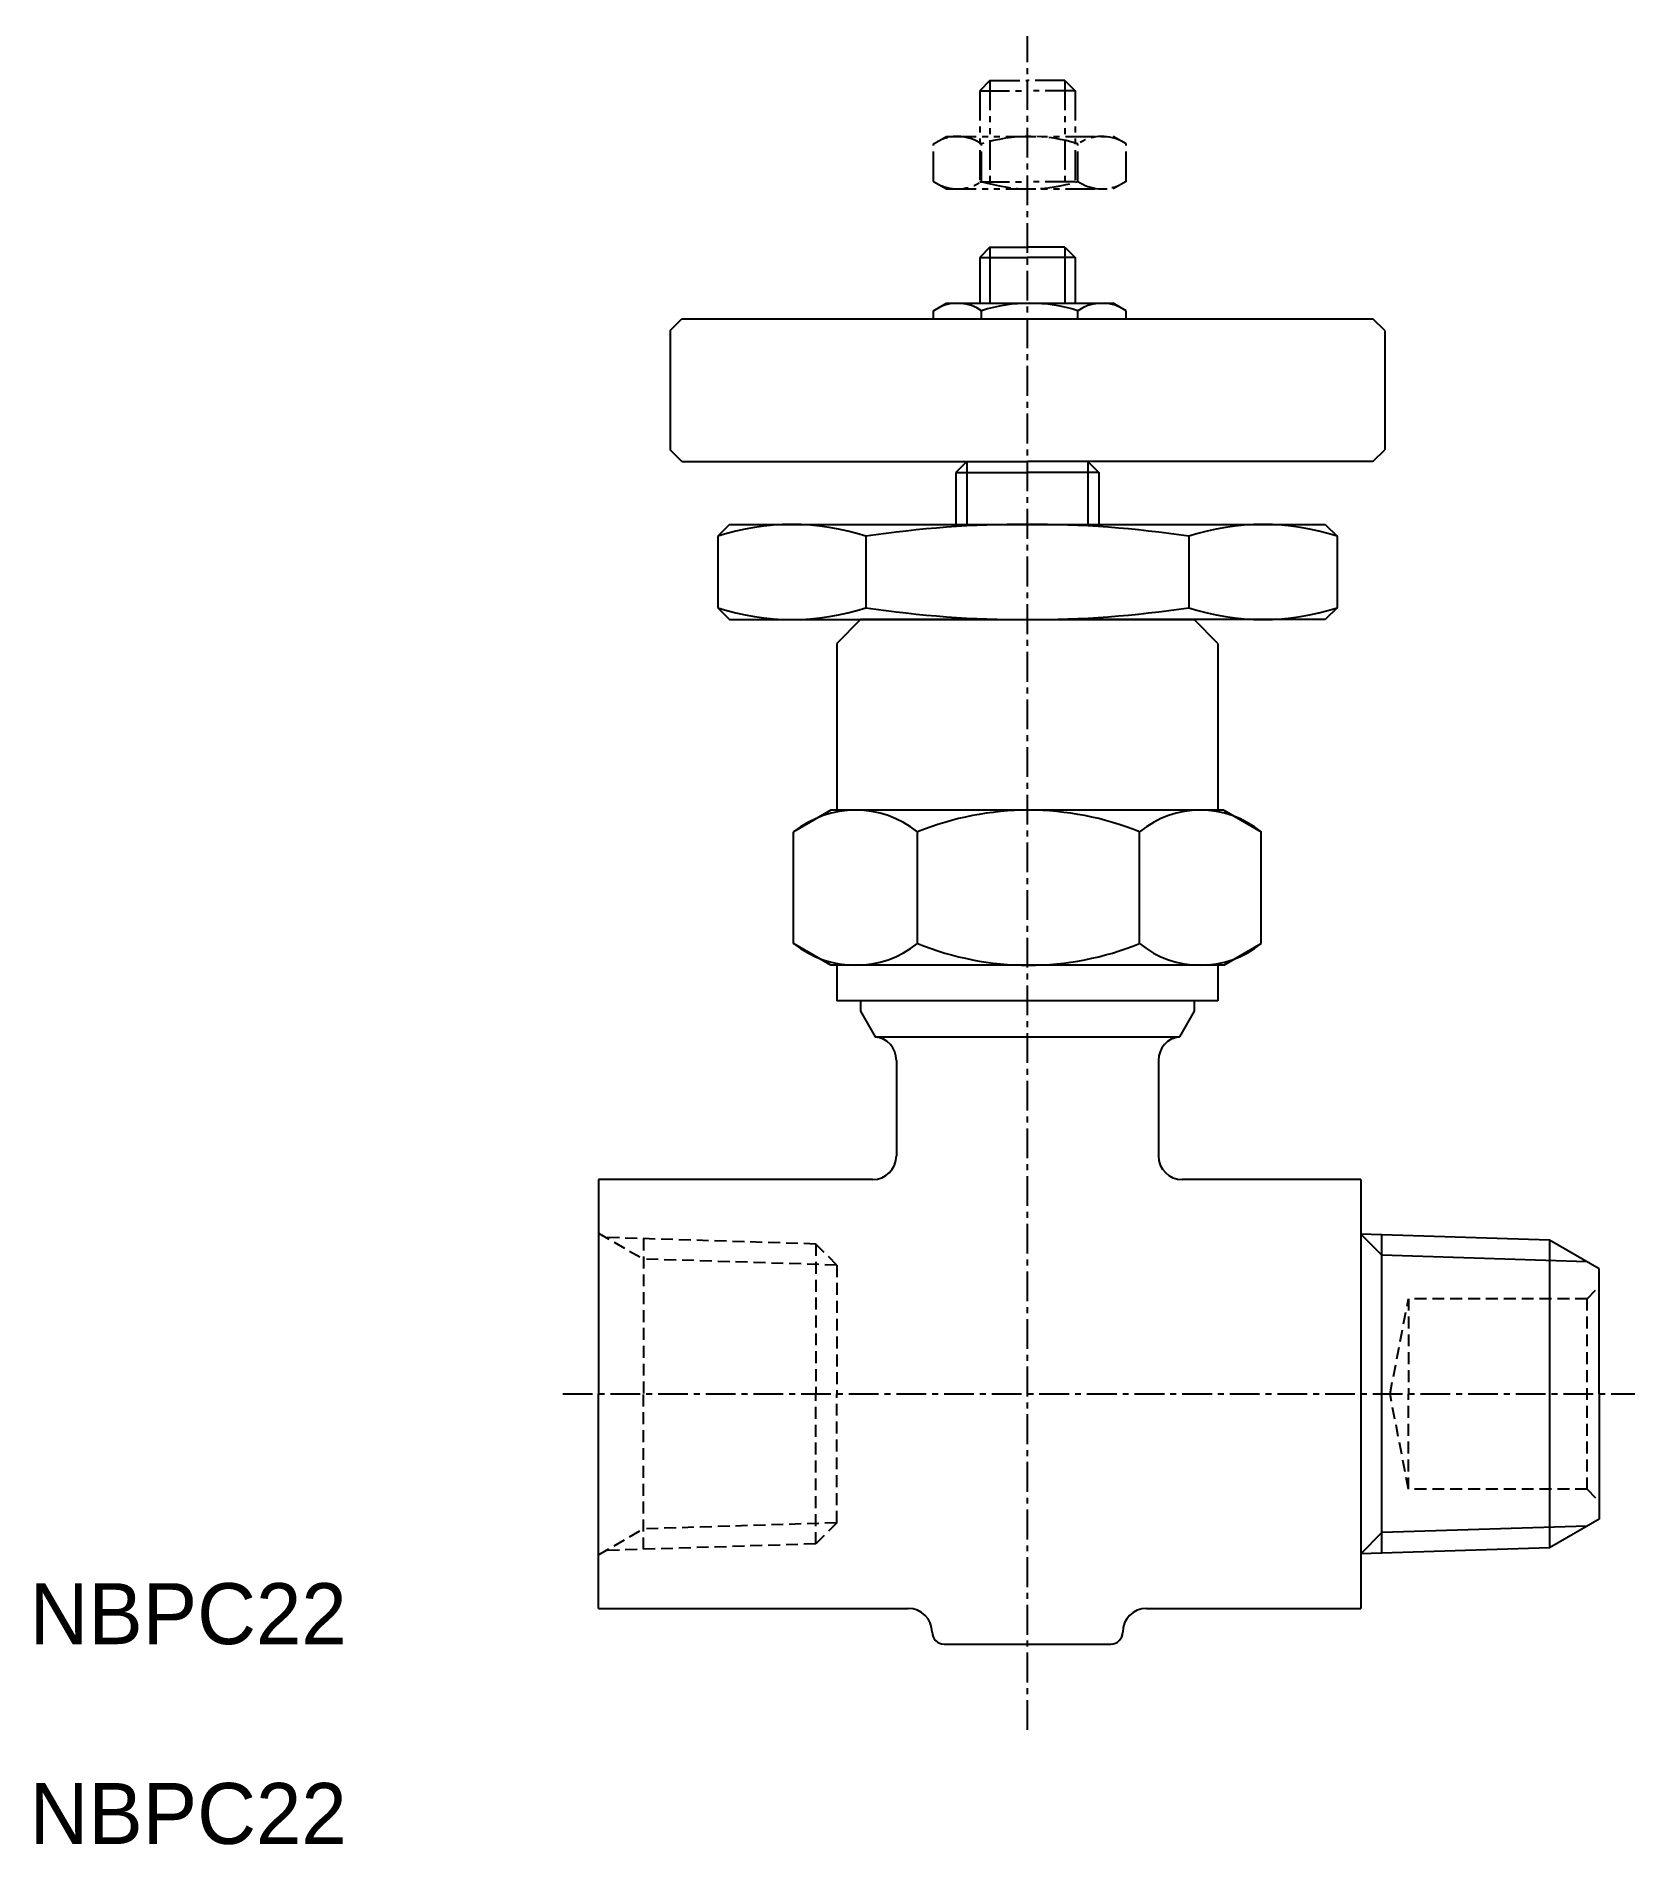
# Model space of a CAD drawing. Extents: x 281.9 to 349, y 390.3 to 466.2.
import ezdxf

# ---------------------------------------------------------------- set-up
doc = ezdxf.new("R2010")
doc.units = 0
for name, pattern in [('CENTER', [2, 1.25, -0.25, 0.25, -0.25]), ('DASHED', [0.75, 0.5, -0.25]), ('PHANTOM', [2.5, 1.25, -0.25, 0.25, -0.25, 0.25, -0.25])]:
    doc.linetypes.add(name, pattern=pattern)
doc.layers.get('0').update_dxf_attribs({"linetype": 'CONTINUOUS'})
doc.layers.add('CENTER', color=1, linetype='CENTER')

msp = doc.modelspace()

# ---------------------------------------------------------------- linework, layer by layer
at = {"color": 3, "linetype": 'PHANTOM'}
for p, q in [((321.955, 464.33), (321.526, 463.9)), ((321.955, 464.33), (321.526, 463.9)), ((321.526, 463.9), (323.526, 463.9)), ((321.526, 463.9), (323.526, 463.9)), ((321.526, 463.9), (321.526, 461.98)), ((321.526, 463.9), (321.526, 460.073)), ((321.955, 464.33), (323.526, 464.33)), ((321.955, 464.33), (323.526, 464.33)), ((321.955, 464.33), (321.955, 461.98)), ((321.955, 464.33), (321.955, 460.073)), ((325.096, 464.33), (323.526, 464.33)), ((325.096, 464.33), (323.526, 464.33)), ((325.526, 463.9), (323.526, 463.9)), ((325.526, 463.9), (323.526, 463.9)), ((325.096, 464.33), (325.526, 463.9)), ((325.096, 464.33), (325.526, 463.9)), ((325.096, 464.33), (325.096, 461.98)), ((325.096, 464.33), (325.096, 460.073)), ((325.526, 463.9), (325.526, 461.98)), ((325.526, 463.9), (325.526, 460.073)), ((319.581, 461.666), (320.123, 461.98)), ((319.581, 460.093), (319.581, 461.666)), ((320.123, 461.98), (327.123, 461.98)), ((321.602, 460.093), (321.602, 461.666)), ((325.645, 460.093), (325.645, 461.666)), ((327.666, 461.666), (327.123, 461.98)), ((327.666, 460.093), (327.666, 461.666)), ((319.581, 460.093), (320.123, 459.78)), ((321.526, 460.073), (323.526, 460.073)), ((325.526, 460.073), (323.526, 460.073)), ((327.666, 460.093), (327.123, 459.78)), ((320.123, 459.78), (327.123, 459.78))]:
    msp.add_line(p, q, dxfattribs=at)
at = {"color": 7, "linetype": 'CONTINUOUS'}
for p, q in [((321.955, 457.33), (321.526, 456.9)), ((321.955, 457.33), (321.526, 456.9)), ((321.955, 457.33), (321.955, 454.98)), ((321.955, 457.33), (323.526, 457.33)), ((321.955, 457.33), (323.526, 457.33)), ((325.096, 457.33), (323.526, 457.33)), ((325.096, 457.33), (323.526, 457.33)), ((325.096, 457.33), (325.096, 454.98)), ((325.096, 457.33), (325.526, 456.9)), ((325.096, 457.33), (325.526, 456.9)), ((321.526, 456.9), (321.526, 454.98)), ((321.526, 456.9), (323.526, 456.9)), ((321.526, 456.9), (323.526, 456.9)), ((321.526, 456.9), (321.526, 454.98)), ((325.526, 456.9), (323.526, 456.9)), ((325.526, 456.9), (323.526, 456.9)), ((325.526, 456.9), (325.526, 454.98)), ((325.526, 456.9), (325.526, 454.98)), ((319.581, 454.666), (320.123, 454.98)), ((320.123, 454.98), (327.123, 454.98)), ((327.666, 454.666), (327.123, 454.98)), ((308.526, 453.83), (309.026, 454.33)), ((309.026, 454.33), (338.026, 454.33)), ((319.581, 454.33), (319.581, 454.666)), ((321.602, 454.33), (321.602, 454.666)), ((325.645, 454.33), (325.645, 454.666)), ((327.666, 454.33), (327.666, 454.666)), ((338.526, 453.83), (338.026, 454.33)), ((308.526, 453.83), (308.526, 448.83)), ((338.526, 453.83), (338.526, 448.83)), ((309.026, 448.33), (308.526, 448.83)), ((338.026, 448.33), (338.526, 448.83)), ((309.026, 448.33), (321.051, 448.33)), ((320.986, 448.33), (320.526, 447.87)), ((320.986, 448.33), (323.526, 448.33)), ((320.986, 448.33), (323.526, 448.33)), ((321.026, 448.33), (323.526, 448.33)), ((321.026, 448.33), (323.526, 448.33)), ((326.065, 448.33), (323.526, 448.33)), ((326.026, 448.33), (323.526, 448.33)), ((326.065, 448.33), (323.526, 448.33)), ((326.026, 448.33), (323.526, 448.33)), ((338.026, 448.33), (326.026, 448.33)), ((326.065, 448.33), (326.526, 447.87)), ((320.526, 447.87), (320.526, 445.698)), ((320.526, 447.87), (323.526, 447.87)), ((326.526, 447.87), (323.526, 447.87)), ((326.526, 447.87), (326.526, 445.698)), ((311.026, 445.698), (310.526, 445.198)), ((311.026, 445.698), (336.026, 445.698)), ((336.026, 445.698), (336.526, 445.198)), ((310.526, 445.198), (310.526, 442.198)), ((316.747, 445.198), (316.747, 442.198)), ((330.305, 445.198), (330.305, 442.198)), ((336.526, 445.198), (336.526, 442.198)), ((310.526, 442.198), (311.026, 441.698)), ((336.526, 442.198), (336.026, 441.698)), ((311.026, 441.698), (330.526, 441.698)), ((316.526, 441.698), (315.526, 440.698)), ((320.526, 441.698), (316.526, 441.698)), ((336.026, 441.698), (326.526, 441.698)), ((331.526, 440.698), (330.526, 441.698)), ((315.526, 440.698), (315.526, 433.698)), ((331.526, 440.698), (331.526, 433.698)), ((315.276, 433.698), (313.711, 432.795)), ((331.776, 433.698), (315.276, 433.698)), ((331.776, 433.698), (333.341, 432.795)), ((313.711, 428.102), (313.711, 432.795)), ((318.918, 428.102), (318.918, 432.795)), ((328.233, 428.102), (328.233, 432.795)), ((333.341, 428.102), (333.341, 432.795)), ((315.276, 427.198), (313.711, 428.102)), ((331.776, 427.198), (333.341, 428.102)), ((331.776, 427.198), (315.276, 427.198)), ((315.526, 427.198), (315.526, 425.698)), ((331.526, 427.198), (331.526, 425.698)), ((331.526, 425.698), (315.526, 425.698)), ((316.526, 425.698), (316.526, 425.261)), ((316.526, 425.261), (317.139, 424.192)), ((330.526, 425.261), (329.912, 424.192)), ((330.526, 425.698), (330.526, 425.261)), ((318.026, 423.198), (318.026, 419.198)), ((329.026, 423.198), (329.026, 419.198)), ((317.026, 418.198), (305.526, 418.198)), ((305.526, 418.198), (305.526, 409.198)), ((337.526, 418.198), (330.026, 418.198)), ((337.526, 418.198), (337.526, 400.198)), ((345.437, 415.654), (337.526, 415.902)), ((338.41, 402.523), (338.41, 415.874)), ((347.526, 414.448), (345.437, 415.654)), ((345.437, 415.654), (345.437, 402.742)), ((338.41, 415.018), (338.41, 415.018)), ((347.526, 409.198), (347.526, 414.448)), ((305.526, 400.198), (305.526, 409.198)), ((347.526, 409.198), (347.526, 403.948)), ((347.526, 403.948), (345.437, 402.742)), ((345.437, 402.742), (337.526, 402.495)), ((305.526, 400.198), (318.526, 400.198)), ((328.526, 400.198), (337.526, 400.198)), ((319.526, 399.198), (319.526, 399.198)), ((320.026, 398.698), (327.026, 398.698)), ((327.526, 399.198), (327.526, 399.198))]:
    msp.add_line(p, q, dxfattribs=at)
at = {"color": 3, "linetype": 'CONTINUOUS'}
for p, q in [((321.955, 457.33), (321.955, 454.98)), ((325.096, 457.33), (325.096, 454.98)), ((320.986, 448.33), (320.986, 445.698)), ((326.065, 448.33), (326.065, 445.698)), ((337.526, 415.902), (338.41, 415.018)), ((347.005, 414.749), (338.41, 415.018)), ((337.526, 402.495), (338.41, 403.379)), ((347.005, 403.648), (338.41, 403.379))]:
    msp.add_line(p, q, dxfattribs=at)
msp.add_line((317.139, 424.192), (329.912, 424.192))
at = {"color": 3, "linetype": 'DASHED'}
for p, q in [((305.526, 415.948), (307.407, 414.862)), ((314.642, 415.492), (305.84, 415.767)), ((307.407, 415.718), (307.407, 409.198)), ((315.526, 414.608), (314.642, 415.492)), ((314.642, 415.492), (314.642, 409.198)), ((315.526, 414.608), (307.407, 414.862)), ((315.526, 414.608), (315.526, 409.198)), ((338.748, 409.198), (339.526, 413.198)), ((347.026, 413.198), (339.526, 413.198)), ((339.526, 413.198), (339.526, 409.198)), ((347.026, 413.198), (347.526, 413.698)), ((347.026, 405.198), (347.026, 413.198)), ((307.407, 402.679), (307.407, 409.198)), ((314.642, 402.905), (314.642, 409.198)), ((315.526, 403.788), (315.526, 409.198)), ((339.526, 405.198), (338.748, 409.198)), ((339.526, 405.198), (339.526, 409.198)), ((347.026, 405.198), (339.526, 405.198)), ((347.026, 405.198), (347.526, 404.698)), ((305.526, 402.448), (307.407, 403.535)), ((315.526, 403.788), (307.407, 403.535)), ((315.526, 403.788), (314.642, 402.905)), ((314.642, 402.905), (305.84, 402.63))]:
    msp.add_line(p, q, dxfattribs=at)
at = {"color": 3, "linetype": 'PHANTOM'}
for centre, radius, start, end in [((320.592, 460.193), 1.787, 55.56153, 115.56153), ((323.623, 455.301), 6.678, 72.38303, 107.61697), ((326.655, 460.193), 1.787, 64.43847, 124.43847), ((320.592, 461.567), 1.787, 244.43847, 304.43847), ((323.623, 466.458), 6.678, 252.38303, 287.61697), ((326.655, 461.567), 1.787, 235.56153, 295.56153)]:
    msp.add_arc(centre, radius, start, end, dxfattribs=at)
at = {"color": 7, "linetype": 'CONTINUOUS'}
for centre, radius, start, end in [((320.592, 453.193), 1.787, 55.56153, 115.56153), ((323.623, 448.301), 6.678, 72.38303, 107.61697), ((326.655, 453.193), 1.787, 64.43847, 124.43847), ((313.636, 435.773), 9.925, 71.73612, 108.26388), ((323.526, 399.573), 46.127, 81.5489, 98.4511), ((333.415, 435.773), 9.925, 71.73612, 108.26388), ((313.636, 451.624), 9.925, 251.73612, 288.26388), ((323.526, 487.824), 46.127, 261.5489, 278.4511), ((333.415, 451.624), 9.925, 251.73612, 288.26388), ((316.314, 429.495), 4.203, 51.7253, 128.2747), ((323.576, 421.244), 12.455, 68.04017, 111.95983), ((330.787, 429.638), 4.061, 51.03189, 128.96811), ((316.314, 431.402), 4.203, 231.7253, 308.2747), ((323.576, 439.653), 12.455, 248.04017, 291.95983), ((330.787, 431.259), 4.061, 231.03189, 308.96811), ((317.026, 423.198), 1, 0, 83.48663), ((330.026, 423.198), 1, 96.51337, 180), ((317.026, 419.198), 1, 270, 0), ((330.026, 419.198), 1, 180, 270), ((318.526, 399.198), 1, 0, 90), ((328.526, 399.198), 1, 90, 180), ((320.026, 399.198), 0.5, 180, 270), ((327.026, 399.198), 0.5, 270, 0)]:
    msp.add_arc(centre, radius, start, end, dxfattribs=at)
at = {"layer": 'CENTER', "color": 1, "linetype": 'CENTER'}
for p, q in [((323.526, 395.095), (323.526, 466.188)), ((304.026, 409.198), (349.026, 409.198))]:
    msp.add_line(p, q, dxfattribs=at)

# ---------------------------------------------------------------- texts
at = {"color": 7, "linetype": 'CONTINUOUS'}
for p in [(281.634, 398.697), (281.634, 390.311)]:
    msp.add_text('NBPC22', height=2.5597, dxfattribs=at).set_placement(p)

doc.saveas('drawing.dxf')
